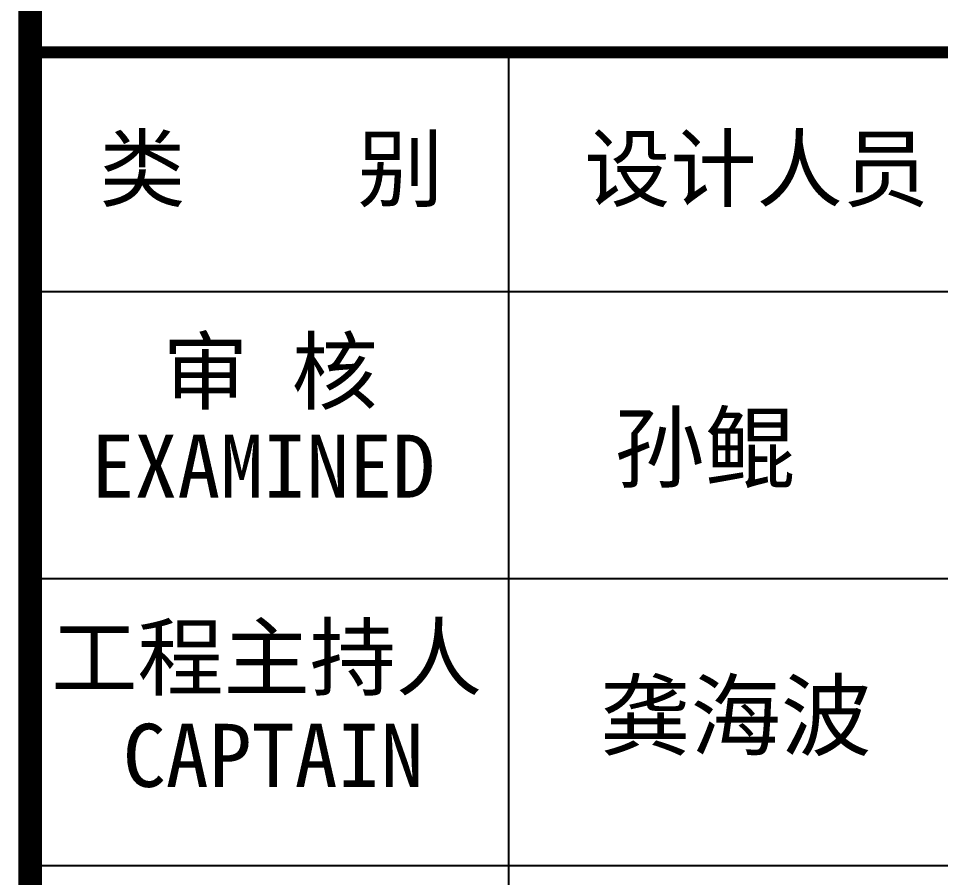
# Model space of a CAD drawing. Extents: x 69728788 to 150163257, y 20675998 to 43663798.
# Drawn here: x 75148513 to 75156191, y 21355911 to 21363068 of the extents above; entities that cross this region are included whole.
import ezdxf

# ---------------------------------------------------------------- set-up
doc = ezdxf.new("R2010")
doc.units = 0
doc.header["$LTSCALE"] = 1000
doc.header["$MEASUREMENT"] = 0
doc.layers.add('图框', color=253, linetype='CONTINUOUS')
doc.styles.add('STYLE-黑体', font='simhei.ttf')

msp = doc.modelspace()

# ---------------------------------------------------------------- linework, layer by layer
at = {"layer": '图框', "color": 0}
for p, q in [((75148612, 21360792.8), (75160630.5, 21360792.8)), ((75148612, 21360792.8), (75160630.5, 21360792.8)), ((75148612, 21358402.4), (75160630.5, 21358402.4)), ((75148612, 21356012), (75160630.5, 21356012))]:
    msp.add_line(p, q, dxfattribs=at)
at = {"layer": '图框', "color": 4, "const_width": 197.2}
msp.add_lwpolyline([(75148612, 21380287.7), (75148612, 21300287.7)], dxfattribs=at)
at = {"layer": '图框', "color": 0, "const_width": 100}
msp.add_lwpolyline([(75148612, 21362784.8), (75160630.5, 21362784.8), (75160630.5, 21342466.4), (75148612, 21342466.4)], close=True, dxfattribs=at)
at = {"layer": '图框', "color": 0}
for points in [[(75152596, 21360792.8), (75152596, 21362784.8)], [(75152596, 21349239.2), (75152596, 21360792.8)]]:
    msp.add_lwpolyline(points, dxfattribs=at)

# ---------------------------------------------------------------- texts
at = {"layer": '图框', "color": 0, "style": 'STYLE-黑体'}
for s, p in [('类    别 ', (75149186.5, 21361554.5)), ('设计人员', (75153223.6, 21361554.5)), ('审 核', (75149712.1, 21359865)), ('EXAMINED ', (75149120.7, 21359075.2)), ('工程主持人', (75148786.8, 21357482.5)), ('CAPTAIN', (75149381.7, 21356665.8))]:
    msp.add_text(s, height=525.89, dxfattribs=at).set_placement(p)
at = {"layer": '图框', "color": 4, "style": 'STYLE-黑体'}
for s, p in [('孙鲲', (75153473.6, 21359215.4)), ('龚海波', (75153355.5, 21356983.7))]:
    msp.add_text(s, height=552.18, dxfattribs=at).set_placement(p)

doc.saveas('drawing.dxf')
